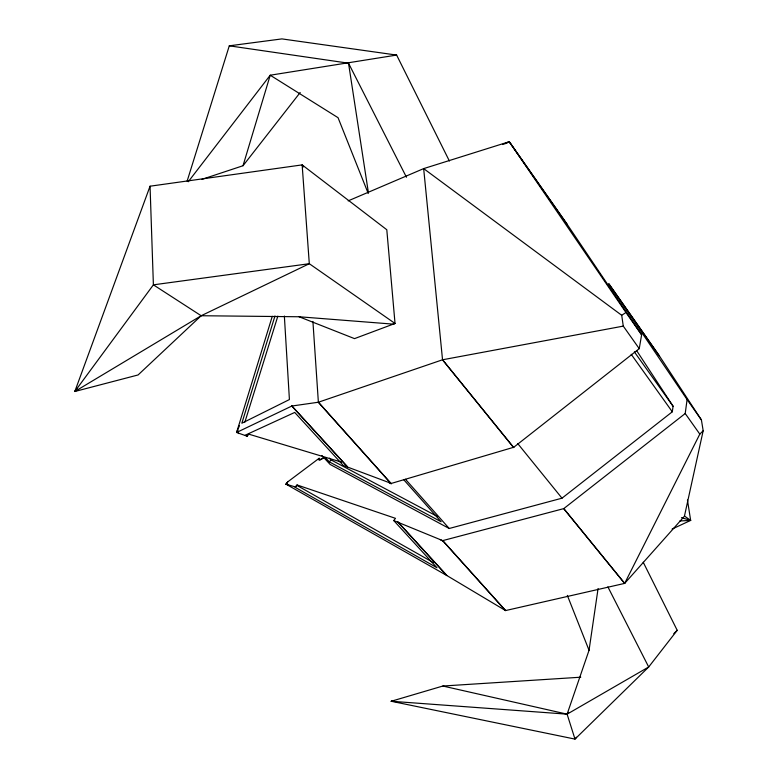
<?xml version="1.0" encoding="UTF-8"?>
<svg xmlns="http://www.w3.org/2000/svg" width="778" height="778" viewBox="0 0 778 778"><rect width="100%" height="100%" fill="white"/><g stroke="black" fill="none" stroke-linecap="round" stroke-linejoin="round"><path stroke-width="1.17" d="M323.755 457.299L319.884 460.206L319.165 458.281L287.724 481.874L286.139 484.227L446.854 575.535L505.554 610.574L624.656 583.393L699.811 434.124L685.214 413.526L687.091 399.552L608.853 283.834L659.491 356.081M321.898 455.519L330.125 464.437L449.207 528.495L561.998 498.183L672.299 411.795L673.087 406.242L636.628 350.586M643.231 562.241L677.21 630.316L648.687 666.989L574.991 739.1L567.104 714.165L589.043 650.282L598.087 588.499M341.639 462.171L248.872 434.173L247.171 436.195L245.303 435.155L294.726 412.437L343.302 465.468L391.315 483.42L513.772 447.253L639.244 348.661L641.617 334.812L567.269 224.492L509.24 141.713L423.67 168.612L348.174 200.87M608.853 283.834L659.588 356.217L701.416 419.945L703.176 430.749L684.416 516.252L624.656 583.393L563.758 508.618L685.214 413.526M567.269 224.492L509.366 141.878M295.494 486.551L297.245 485.015L395.487 518.342L393.756 520.56L442.711 540.622L505.554 610.574L442.711 540.622L563.758 508.618L624.656 583.393M201.998 179.329L243.018 165.733L270.219 75.213L396.634 55.073L449.383 161.007M247.171 436.195L236.6 432.471L272.271 316.315M274.974 315.985L241.841 423.232L289.416 399.561L284.359 316.033M388.728 482.438L391.217 483.741L318.377 402.236L312.912 321.421M187.128 181.148L229.286 45.824L281.928 38.9L396.634 55.073L394.251 55.442M244.866 422.153L277.843 316.131M395.029 323.463L309.304 263.713L201.171 315.732L138.085 374.957L74.824 391.49L150.047 186.205L302.146 164.887L386.792 229.734L395.029 323.463L354.515 338.625L299.112 316.763L201.171 315.732L74.824 391.49L76.915 388.504M639.244 348.661L623.275 326.118L442.536 359.786L318.377 402.236L291.867 406.019L236.6 432.471L239.429 425.77M286.693 482.992L286.139 484.227L288.502 484.733L286.139 484.227L286.625 483.187M236.6 432.471L237.951 430.448M287.724 481.874L286.139 484.227L295.611 487.009L297.245 485.015M318.251 459.633L319.165 458.281M74.824 391.49L153.392 284.836L150.047 186.205M188.266 181.741L270.219 75.213L338.041 117.682L368.257 193.528M243.018 165.733L300.191 92.504M576.488 737.213L574.991 739.1L391.246 701.26L442.847 686.031L580.767 677.2M568.66 712.308L567.104 714.165L391.246 701.26L393.649 700.968M325.233 457.454L329.308 461.869L331.088 459.924L437.761 516.67M699.811 434.124L703.176 430.749M673.777 633.7L677.21 630.316M623.275 326.118L621.71 315.284L625.95 312.503L641.617 334.812M672.104 529.069L690.65 520.404L687.451 500.001M502.588 144.523L509.24 141.713L625.95 312.503M504.883 143.774L508.248 142.355M318.931 459.915L323.502 458.291M295.611 487.009L294.959 487.213L436.973 567.745L393.756 520.56M679.875 520.968L690.65 520.404L684.747 516.232M391.246 701.26L393.668 701.25M299.112 316.763L394.057 324.202M229.286 45.824L348.525 63.193L406.456 177.238M442.847 686.031L567.104 714.165L648.687 666.989L607.881 586.865M681.44 517.652L690.65 520.404M329.308 461.869L441.136 521.746L403.588 479.549M440.076 539.524L442.624 540.943M296.583 485.219L433.365 562.572M201.171 315.732L153.392 284.836L309.304 263.713L302.146 164.887L303.323 166.988M621.71 315.284L423.67 168.612L442.536 359.786L513.694 447.574L442.536 359.786M329.464 458.154L331.088 459.924M318.377 402.236L391.217 483.741M405.464 479.267L449.207 528.495M517.749 443.596L561.998 498.183M631.191 354.282L672.299 411.795M634.352 351.86L673.087 406.242M687.091 399.552L701.416 419.945M286.479 483.226L286.819 484.004M238.292 432.831L238.583 433.579M567.337 595.394L589.043 650.282M348.525 63.193L368.334 192.254M397.879 521.97L446.854 575.535L397.879 521.97M347.348 466.703L291.867 406.019L347.348 466.703"/></g></svg>
